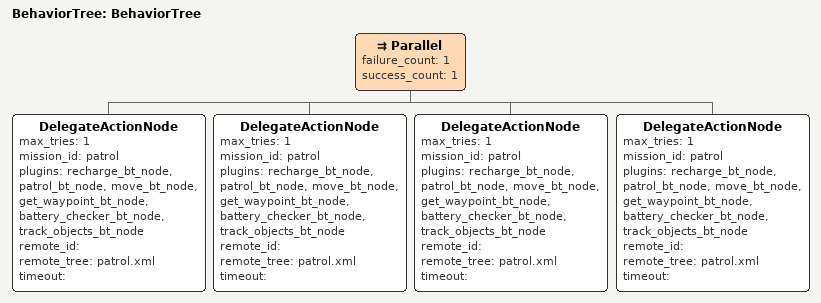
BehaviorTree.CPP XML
<?xml version="1.0" encoding="UTF-8"?>
<root BTCPP_format="4"
      main_tree_to_execute="BehaviorTree">
  <BehaviorTree ID="BehaviorTree">
    <Parallel failure_count="1"
              success_count="1">
      <DelegateActionNode max_tries="1"
                          mission_id="patrol"
                          plugins="recharge_bt_node, patrol_bt_node, move_bt_node, get_waypoint_bt_node, battery_checker_bt_node, track_objects_bt_node"
                          remote_id=""
                          remote_tree="patrol.xml"
                          timeout=""/>
      <DelegateActionNode max_tries="1"
                          mission_id="patrol"
                          plugins="recharge_bt_node, patrol_bt_node, move_bt_node, get_waypoint_bt_node, battery_checker_bt_node, track_objects_bt_node"
                          remote_id=""
                          remote_tree="patrol.xml"
                          timeout=""/>
      <DelegateActionNode max_tries="1"
                          mission_id="patrol"
                          plugins="recharge_bt_node, patrol_bt_node, move_bt_node, get_waypoint_bt_node, battery_checker_bt_node, track_objects_bt_node"
                          remote_id=""
                          remote_tree="patrol.xml"
                          timeout=""/>
      <DelegateActionNode max_tries="1"
                          mission_id="patrol"
                          plugins="recharge_bt_node, patrol_bt_node, move_bt_node, get_waypoint_bt_node, battery_checker_bt_node, track_objects_bt_node"
                          remote_id=""
                          remote_tree="patrol.xml"
                          timeout=""/>
    </Parallel>
  </BehaviorTree>

</root>
